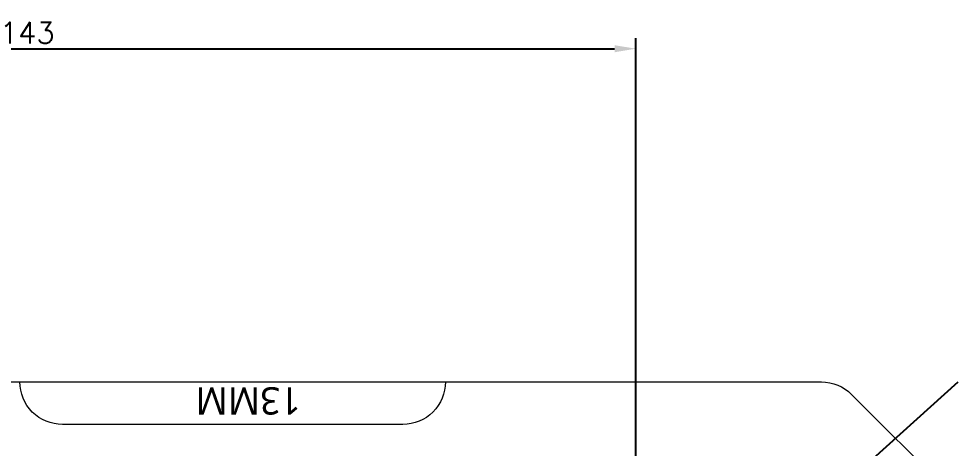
# Model space of a CAD drawing. Header units: millimetres. Extents: x 1863 to 2194, y 977 to 1295.
# Drawn here: x 2083.6 to 2194, y 1244.4 to 1294.9 of the extents above; entities that cross this region are included whole.
import ezdxf

# ---------------------------------------------------------------- set-up
doc = ezdxf.new("R2010")
doc.units = ezdxf.units.MM
doc.layers.add('05 Tray 實際版框', color=220, linetype='Continuous', lineweight=25)
doc.layers.add('BMLJ', color=4, linetype='Continuous')
doc.styles.add('CHINE', font='')
doc.styles.get("Standard").update_dxf_attribs({"font": 'txt', "bigfont": 'gbcbig.shx'})
doc.styles.get('CHINE').set_extended_font_data('微軟正黑體')
doc.dimstyles.new('ISO-25', dxfattribs={"dimtxt": 2.5, "dimasz": 2.5, "dimexe": 1.25, "dimexo": 0.625, "dimtad": 1, "dimtxsty": 'Standard', "dimcen": 2.5, "dimadec": 0, "dimazin": 0, "dimtfac": 1, "dimtmove": 0, "dimatfit": 3, "dimfxl": 1, "dimarcsym": 0})

# ---------------------------------------------------------------- blocks, each defined once
blk = doc.blocks.new('*D7')
at = {"layer": 'BMLJ', "color": 0, "lineweight": -2, "transparency": 16777216}
for p, q in [((2013.09, 1239.08), (2013.09, 1292.59)), ((2156.09, 1239.08), (2156.09, 1292.59)), ((2015.59, 1291.34), (2153.59, 1291.34))]:
    blk.add_line(p, q, dxfattribs=at)
at = {"layer": 'BMLJ', "color": 0, "transparency": 16777216}
for points in [[(2015.59, 1291.75), (2015.59, 1290.92), (2013.09, 1291.34)], [(2153.59, 1291.75), (2153.59, 1290.92), (2156.09, 1291.34)]]:
    blk.add_solid(points, dxfattribs=at)
at = {"layer": 'BMLJ', "color": 0, "transparency": 16777216, "insert": (2084.59, 1293.21), "char_height": 2.5, "attachment_point": 5}
blk.add_mtext('143', dxfattribs=at)

msp = doc.modelspace()

# ---------------------------------------------------------------- linework, layer by layer
at = {"layer": '05 Tray 實際版框', "lineweight": 0, "ltscale": 0.2}
msp.add_lwpolyline([(2003.716, 1252.203), (2177.895, 1252.203)], dxfattribs=at)
for points in [[(2133.719, 1252.203), (2133.719, 1252.201), (2133.719, 1252.201, -0.4142136), (2128.719, 1247.201), (2088.719, 1247.201, -0.4142136), (2083.719, 1252.201), (2083.719, 1252.203)], [(2133.719, 1252.203), (2133.719, 1252.201), (2133.719, 1252.201, -0.4142136), (2128.719, 1247.201), (2088.719, 1247.201, -0.4142136), (2083.719, 1252.201), (2083.719, 1252.203)], [(2133.719, 1252.203), (2177.895, 1252.203, -0.1989124), (2181.43, 1250.739), (2192.502, 1239.668, -0.1989124), (2193.966, 1236.132), (2193.966, 1087.203)]]:
    msp.add_lwpolyline(points, format="xyb", dxfattribs=at)
at = {"layer": 'BMLJ'}
msp.add_line((1893.966, 982.203), (2193.966, 1252.203), dxfattribs=at)

# ---------------------------------------------------------------- texts
at = {"layer": '05 Tray 實際版框', "lineweight": 0, "ltscale": 0.2, "insert": (2116.702, 1248.366), "char_height": 3.2038, "width": 13.38695, "attachment_point": 1, "rotation": 180, "style": 'CHINE'}
msp.add_mtext('13MM', dxfattribs=at)

# ---------------------------------------------------------------- dimensions: what is measured, and where the dimension line sits
at = {"layer": 'BMLJ'}
dim = msp.add_linear_dim(base=(2156.09, 1291.337), p1=(2013.09, 1238.46), p2=(2156.09, 1238.46), dimstyle='ISO-25', dxfattribs=at)
dim.commit()
dim.dimension.update_dxf_attribs({"geometry": '*D7', "text_midpoint": (2084.59, 1293.212)})

doc.saveas('drawing.dxf')
